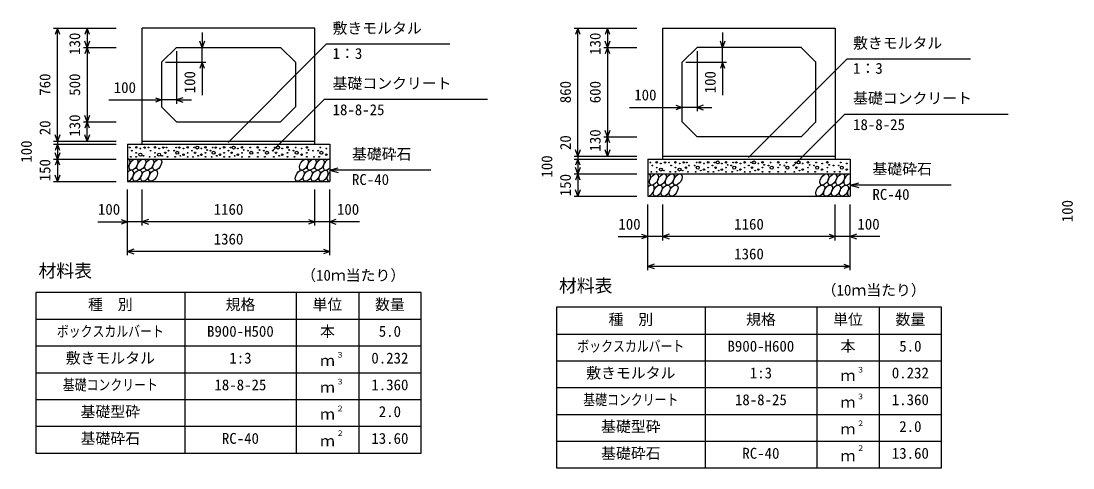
# Model space of a CAD drawing. Units: millimetres, scale not verified. Extents: x -50400 to 50400, y -17820 to 17820.
# Drawn here: x 9764 to 16838, y 6115 to 9119 of the extents above; entities that cross this region are included whole.
import ezdxf
from ezdxf.enums import TextEntityAlignment as Align

# ---------------------------------------------------------------- set-up
doc = ezdxf.new("R2010")
doc.units = ezdxf.units.MM
doc.header["$LTSCALE"] = 60
for name, color, linetype, lineweight in [('0-0_DIM', 7, 'Continuous', 25), ('0-2_HATCH', 6, 'Continuous', 25), ('0-3_HYO', 3, 'Continuous', 25), ('0-4_HYO2', 4, 'Continuous', 25), ('0-5_OUTLINE', 3, 'Continuous', 25), ('0-7_TXT', 7, 'Continuous', 25)]:
    doc.layers.add(name, color=color, linetype=linetype, lineweight=lineweight)
doc.styles.add('ＭＳ ゴシック', font='')
doc.styles.get('ＭＳ ゴシック').set_extended_font_data('MS Gothic')

msp = doc.modelspace()

# ---------------------------------------------------------------- linework, layer by layer
at = {"layer": '0-0_DIM'}
for p, q in [((9983.88, 9071.89), (10404.98, 9071.89)), ((10008.88, 8311.89), (10008.88, 9071.89)), ((10208.88, 9071.89), (10208.88, 8941.89)), ((13483.88, 9071.89), (13904.98, 9071.89)), ((13508.88, 8211.89), (13508.88, 9071.89)), ((13708.88, 9071.89), (13708.88, 8941.89)), ((10982.46, 9041.89), (10982.46, 8941.89)), ((14482.46, 9041.89), (14482.46, 8941.89)), ((10183.88, 8941.89), (10404.98, 8941.89)), ((10208.88, 8941.89), (10208.88, 8441.89)), ((10809.98, 8916.89), (10809.98, 8563.87)), ((10982.46, 8841.89), (10982.46, 8941.89)), ((11156.2, 8302.55), (11816.48, 8962.83)), ((12648.89, 8962.83), (11816.48, 8962.83)), ((13683.88, 8941.89), (13904.98, 8941.89)), ((13708.88, 8941.89), (13708.88, 8341.89)), ((14309.98, 8916.89), (14309.98, 8513.87)), ((14482.46, 8841.89), (14482.46, 8941.89)), ((14656.2, 8202.55), (15316.48, 8862.83)), ((16148.89, 8862.83), (15316.48, 8862.83)), ((10734.98, 8841.89), (11007.46, 8841.89)), ((10982.46, 8841.89), (10982.46, 8621.01)), ((14234.98, 8841.89), (14507.46, 8841.89)), ((14482.46, 8841.89), (14482.46, 8621.01)), ((10355.88, 8588.87), (10709.98, 8588.87)), ((10809.98, 8588.87), (10709.98, 8588.87)), ((10809.98, 8588.87), (10909.98, 8588.87)), ((11458.01, 8248.16), (11802.07, 8592.22)), ((12901.62, 8592.22), (11802.07, 8592.22)), ((13855.88, 8538.87), (14209.98, 8538.87)), ((14309.98, 8538.87), (14209.98, 8538.87)), ((14309.98, 8538.87), (14409.98, 8538.87)), ((14958.01, 8148.16), (15302.07, 8492.22)), ((16401.62, 8492.22), (15302.07, 8492.22)), ((10183.88, 8441.89), (10404.98, 8441.89)), ((10208.88, 8311.89), (10208.88, 8441.89)), ((9983.88, 8311.89), (10404.98, 8311.89)), ((9983.88, 8291.89), (10404.98, 8291.89)), ((10008.88, 8311.89), (10008.88, 8291.89)), ((10008.88, 8291.89), (10008.88, 8191.89)), ((13683.88, 8341.89), (13904.98, 8341.89)), ((13708.88, 8211.89), (13708.88, 8341.89)), ((13483.88, 8211.89), (13904.98, 8211.89)), ((13508.88, 8211.89), (13508.88, 8191.89)), ((9983.88, 8191.89), (10404.98, 8191.89)), ((10008.88, 8191.89), (10008.88, 8041.89)), ((13483.88, 8191.89), (13904.98, 8191.89)), ((13508.88, 8191.89), (13508.88, 8091.89)), ((11839.98, 8116.89), (11897.94, 8132.42)), ((12519.79, 8116.89), (11839.98, 8116.89)), ((11839.98, 8116.89), (11897.94, 8101.36)), ((13483.88, 8091.89), (13904.98, 8091.89)), ((13508.88, 8091.89), (13508.88, 7941.89)), ((9983.88, 8041.89), (10404.98, 8041.89)), ((15339.98, 8016.89), (15397.94, 8032.42)), ((16019.79, 8016.89), (15339.98, 8016.89)), ((15339.98, 8016.89), (15397.94, 8001.36)), ((10479.98, 7545.28), (10479.98, 7986.89)), ((10579.98, 7745.28), (10579.98, 7986.89)), ((11739.98, 7745.28), (11739.98, 7986.89)), ((11739.98, 7745.28), (11739.98, 7986.89)), ((11839.98, 7545.28), (11839.98, 7986.89)), ((13483.88, 7941.89), (13904.98, 7941.89)), ((13979.98, 7445.28), (13979.98, 7886.89)), ((14079.98, 7645.28), (14079.98, 7886.89)), ((15239.98, 7645.28), (15239.98, 7886.89)), ((15239.98, 7645.28), (15239.98, 7886.89)), ((15339.98, 7445.28), (15339.98, 7886.89)), ((10280.44, 7770.28), (10479.98, 7770.28)), ((10579.98, 7770.28), (10479.98, 7770.28)), ((11739.98, 7770.28), (10579.98, 7770.28)), ((11839.98, 7770.28), (11739.98, 7770.28)), ((12039.53, 7770.28), (11839.98, 7770.28)), ((13780.44, 7670.28), (13979.98, 7670.28)), ((14079.98, 7670.28), (13979.98, 7670.28)), ((15239.98, 7670.28), (14079.98, 7670.28)), ((15339.98, 7670.28), (15239.98, 7670.28)), ((15539.53, 7670.28), (15339.98, 7670.28)), ((11839.98, 7570.28), (10479.98, 7570.28)), ((15339.98, 7470.28), (13979.98, 7470.28))]:
    msp.add_line(p, q, dxfattribs=at)
for points in [[(10024.27, 9029.6), (10008.88, 9071.89), (9993.49, 9029.6)], [(10224.27, 9029.6), (10208.88, 9071.89), (10193.49, 9029.6)], [(13524.27, 9029.6), (13508.88, 9071.89), (13493.49, 9029.6)], [(13724.27, 9029.6), (13708.88, 9071.89), (13693.49, 9029.6)], [(10224.27, 8984.17), (10208.88, 8941.89), (10193.49, 8984.17)], [(10997.85, 8984.17), (10982.46, 8941.89), (10967.07, 8984.17)], [(13724.27, 8984.17), (13708.88, 8941.89), (13693.49, 8984.17)], [(14497.85, 8984.17), (14482.46, 8941.89), (14467.07, 8984.17)], [(10224.27, 8899.6), (10208.88, 8941.89), (10193.49, 8899.6)], [(13724.27, 8899.6), (13708.88, 8941.89), (13693.49, 8899.6)], [(10997.85, 8799.6), (10982.46, 8841.89), (10967.07, 8799.6)], [(14497.85, 8799.6), (14482.46, 8841.89), (14467.07, 8799.6)], [(10667.7, 8604.26), (10709.98, 8588.87), (10667.7, 8573.48)], [(10852.27, 8604.26), (10809.98, 8588.87), (10852.27, 8573.48)], [(14167.7, 8554.26), (14209.98, 8538.87), (14167.7, 8523.48)], [(14352.27, 8554.26), (14309.98, 8538.87), (14352.27, 8523.48)], [(10224.27, 8484.17), (10208.88, 8441.89), (10193.49, 8484.17)], [(10224.27, 8399.6), (10208.88, 8441.89), (10193.49, 8399.6)], [(10024.27, 8354.17), (10008.88, 8311.89), (9993.49, 8354.17)], [(10224.27, 8354.17), (10208.88, 8311.89), (10193.49, 8354.17)], [(13724.27, 8384.17), (13708.88, 8341.89), (13693.49, 8384.17)], [(10024.27, 8249.6), (10008.88, 8291.89), (9993.49, 8249.6)], [(13724.27, 8299.6), (13708.88, 8341.89), (13693.49, 8299.6)], [(10024.27, 8234.17), (10008.88, 8191.89), (9993.49, 8234.17)], [(13524.27, 8254.17), (13508.88, 8211.89), (13493.49, 8254.17)], [(13724.27, 8254.17), (13708.88, 8211.89), (13693.49, 8254.17)], [(10024.27, 8149.6), (10008.88, 8191.89), (9993.49, 8149.6)], [(13524.27, 8149.6), (13508.88, 8191.89), (13493.49, 8149.6)], [(10024.27, 8084.17), (10008.88, 8041.89), (9993.49, 8084.17)], [(13524.27, 8134.17), (13508.88, 8091.89), (13493.49, 8134.17)], [(13524.27, 8049.6), (13508.88, 8091.89), (13493.49, 8049.6)], [(13524.27, 7984.17), (13508.88, 7941.89), (13493.49, 7984.17)], [(10437.7, 7785.67), (10479.98, 7770.28), (10437.7, 7754.88)], [(10622.27, 7785.67), (10579.98, 7770.28), (10622.27, 7754.88)], [(11697.7, 7785.67), (11739.98, 7770.28), (11697.7, 7754.88)], [(11882.27, 7785.67), (11839.98, 7770.28), (11882.27, 7754.88)], [(13937.7, 7685.67), (13979.98, 7670.28), (13937.7, 7654.88)], [(14122.27, 7685.67), (14079.98, 7670.28), (14122.27, 7654.88)], [(15197.7, 7685.67), (15239.98, 7670.28), (15197.7, 7654.88)], [(15382.27, 7685.67), (15339.98, 7670.28), (15382.27, 7654.88)], [(10522.27, 7585.67), (10479.98, 7570.28), (10522.27, 7554.88)], [(11797.7, 7585.67), (11839.98, 7570.28), (11797.7, 7554.88)], [(14022.27, 7485.67), (13979.98, 7470.28), (14022.27, 7454.88)], [(15297.7, 7485.67), (15339.98, 7470.28), (15297.7, 7454.88)]]:
    msp.add_lwpolyline(points, dxfattribs=at)
at = {"layer": '0-2_HATCH'}
for centre, radius in [((10948.94, 8269.07), 10), ((11194.16, 8269.07), 10), ((11492.59, 8269.07), 10), ((10495.95, 8269.07), 2.5), ((10502.96, 8206.04), 2.5), ((10509.97, 8248.05), 2.5), ((10538.84, 8269.94), 5), ((10538.84, 8234.05), 2.5), ((10538.84, 8206.04), 2.5), ((10566.88, 8220.92), 10), ((10566.88, 8262.06), 2.5), ((10587.91, 8213.91), 2.5), ((10594.92, 8269.07), 5), ((10622.05, 8269.07), 2.5), ((10629.06, 8206.04), 2.5), ((10636.07, 8248.05), 2.5), ((10664.95, 8269.94), 5), ((10664.95, 8234.05), 2.5), ((10664.95, 8206.04), 2.5), ((10692.99, 8220.92), 10), ((10692.99, 8262.06), 2.5), ((10714.01, 8213.91), 2.5), ((10721.02, 8269.07), 5), ((10735.04, 8234.05), 5), ((10742.05, 8269.07), 2.5), ((10749.06, 8206.04), 2.5), ((10756.07, 8248.05), 2.5), ((10793.89, 8248.05), 2.5), ((10800.9, 8206.04), 2.5), ((10814.92, 8234.05), 10), ((10807.91, 8269.07), 2.5), ((10828.94, 8269.07), 5), ((10835.95, 8213.91), 2.5), ((10856.98, 8220.92), 5), ((10856.98, 8262.06), 2.5), ((10885.01, 8269.94), 5), ((10885.01, 8234.05), 2.5), ((10885.01, 8206.04), 2.5), ((10913.89, 8248.05), 2.5), ((10920.9, 8206.04), 2.5), ((10927.91, 8269.07), 2.5), ((10934.92, 8234.05), 5), ((10955.95, 8213.91), 2.5), ((10976.98, 8220.92), 5), ((10976.98, 8262.06), 2.5), ((11005.01, 8269.94), 5), ((11005.01, 8234.05), 2.5), ((11005.01, 8206.04), 2.5), ((11016.35, 8252.37), 2.5), ((11039.11, 8248.05), 2.5), ((11046.12, 8206.04), 2.5), ((11060.14, 8234.05), 10), ((11053.13, 8269.07), 2.5), ((11074.16, 8269.07), 5), ((11081.17, 8213.91), 2.5), ((11102.2, 8220.92), 5), ((11102.2, 8262.06), 2.5), ((11130.24, 8269.94), 5), ((11130.24, 8234.05), 2.5), ((11130.24, 8206.04), 2.5), ((11159.11, 8248.05), 2.5), ((11166.12, 8206.04), 2.5), ((11173.13, 8269.07), 2.5), ((11180.14, 8234.05), 5), ((11201.17, 8213.91), 2.5), ((11222.2, 8220.92), 5), ((11222.2, 8262.06), 2.5), ((11250.24, 8269.94), 5), ((11250.24, 8234.05), 2.5), ((11250.24, 8206.04), 2.5), ((11261.58, 8252.37), 2.5), ((11291.04, 8248.05), 2.5), ((11298.05, 8206.04), 2.5), ((11312.07, 8234.05), 10), ((11305.06, 8269.07), 2.5), ((11356.34, 8269.94), 5), ((11356.34, 8234.05), 2.5), ((11356.34, 8206.04), 2.5), ((11367.68, 8252.37), 2.5), ((11397.14, 8248.05), 2.5), ((11404.15, 8206.04), 2.5), ((11418.17, 8234.05), 10), ((11411.16, 8269.07), 2.5), ((11457.54, 8248.05), 2.5), ((11464.55, 8206.04), 2.5), ((11471.56, 8269.07), 2.5), ((11478.57, 8234.05), 5), ((11499.6, 8213.91), 2.5), ((11520.63, 8220.92), 5), ((11520.63, 8262.06), 2.5), ((11556.17, 8269.94), 5), ((11556.17, 8234.05), 2.5), ((11556.17, 8206.04), 2.5), ((11567.51, 8252.37), 2.5), ((11596.97, 8248.05), 2.5), ((11603.98, 8206.04), 2.5), ((11618, 8234.05), 10), ((11610.98, 8269.07), 2.5), ((11651.27, 8220.92), 5), ((11651.27, 8262.06), 2.5), ((11686.8, 8269.94), 5), ((11686.8, 8234.05), 2.5), ((11686.8, 8206.04), 2.5), ((11698.14, 8252.37), 2.5), ((11727.6, 8248.05), 2.5), ((11734.61, 8206.04), 2.5), ((11762.86, 8248.05), 2.5), ((11769.87, 8206.04), 2.5), ((11783.89, 8234.05), 10), ((11776.88, 8269.07), 2.5), ((11817.16, 8220.92), 5), ((11817.16, 8262.06), 2.5), ((13995.95, 8169.07), 2.5), ((14009.97, 8148.05), 2.5), ((14038.84, 8169.94), 5), ((14038.84, 8134.05), 2.5), ((14066.88, 8162.06), 2.5), ((14094.92, 8169.07), 5), ((14122.05, 8169.07), 2.5), ((14136.07, 8148.05), 2.5), ((14164.95, 8169.94), 5), ((14164.95, 8134.05), 2.5), ((14192.99, 8162.06), 2.5), ((14221.02, 8169.07), 5), ((14235.04, 8134.05), 5), ((14242.05, 8169.07), 2.5), ((14256.07, 8148.05), 2.5), ((14293.89, 8148.05), 2.5), ((14314.92, 8134.05), 10), ((14307.91, 8169.07), 2.5), ((14328.94, 8169.07), 5), ((14356.98, 8162.06), 2.5), ((14385.01, 8169.94), 5), ((14385.01, 8134.05), 2.5), ((14413.89, 8148.05), 2.5), ((14427.91, 8169.07), 2.5), ((14434.92, 8134.05), 5), ((14448.94, 8169.07), 10), ((14476.98, 8162.06), 2.5), ((14505.01, 8169.94), 5), ((14505.01, 8134.05), 2.5), ((14516.35, 8152.37), 2.5), ((14539.11, 8148.05), 2.5), ((14560.14, 8134.05), 10), ((14553.13, 8169.07), 2.5), ((14574.16, 8169.07), 5), ((14602.2, 8162.06), 2.5), ((14630.24, 8169.94), 5), ((14630.24, 8134.05), 2.5), ((14659.11, 8148.05), 2.5), ((14673.13, 8169.07), 2.5), ((14680.14, 8134.05), 5), ((14694.16, 8169.07), 10), ((14722.2, 8162.06), 2.5), ((14750.24, 8169.94), 5), ((14750.24, 8134.05), 2.5), ((14761.58, 8152.37), 2.5), ((14791.04, 8148.05), 2.5), ((14812.07, 8134.05), 10), ((14805.06, 8169.07), 2.5), ((14856.34, 8169.94), 5), ((14856.34, 8134.05), 2.5), ((14867.68, 8152.37), 2.5), ((14897.14, 8148.05), 2.5), ((14918.17, 8134.05), 10), ((14911.16, 8169.07), 2.5), ((14957.54, 8148.05), 2.5), ((14971.56, 8169.07), 2.5), ((14978.57, 8134.05), 5), ((14992.59, 8169.07), 10), ((15020.63, 8162.06), 2.5), ((15056.17, 8169.94), 5), ((15056.17, 8134.05), 2.5), ((15067.51, 8152.37), 2.5), ((15096.97, 8148.05), 2.5), ((15118, 8134.05), 10), ((15110.98, 8169.07), 2.5), ((15151.27, 8162.06), 2.5), ((15186.8, 8169.94), 5), ((15186.8, 8134.05), 2.5), ((15198.14, 8152.37), 2.5), ((15227.6, 8148.05), 2.5), ((15262.86, 8148.05), 2.5), ((15283.89, 8134.05), 10), ((15276.88, 8169.07), 2.5), ((15317.16, 8162.06), 2.5), ((14002.96, 8106.04), 2.5), ((14038.84, 8106.04), 2.5), ((14066.88, 8120.92), 10), ((14087.91, 8113.91), 2.5), ((14129.06, 8106.04), 2.5), ((14164.95, 8106.04), 2.5), ((14192.99, 8120.92), 10), ((14214.01, 8113.91), 2.5), ((14249.06, 8106.04), 2.5), ((14300.9, 8106.04), 2.5), ((14335.95, 8113.91), 2.5), ((14356.98, 8120.92), 5), ((14385.01, 8106.04), 2.5), ((14420.9, 8106.04), 2.5), ((14455.95, 8113.91), 2.5), ((14476.98, 8120.92), 5), ((14505.01, 8106.04), 2.5), ((14546.12, 8106.04), 2.5), ((14581.17, 8113.91), 2.5), ((14602.2, 8120.92), 5), ((14630.24, 8106.04), 2.5), ((14666.12, 8106.04), 2.5), ((14701.17, 8113.91), 2.5), ((14722.2, 8120.92), 5), ((14750.24, 8106.04), 2.5), ((14798.05, 8106.04), 2.5), ((14856.34, 8106.04), 2.5), ((14904.15, 8106.04), 2.5), ((14964.55, 8106.04), 2.5), ((14999.6, 8113.91), 2.5), ((15020.63, 8120.92), 5), ((15056.17, 8106.04), 2.5), ((15103.98, 8106.04), 2.5), ((15151.27, 8120.92), 5), ((15186.8, 8106.04), 2.5), ((15234.61, 8106.04), 2.5), ((15269.87, 8106.04), 2.5), ((15317.16, 8120.92), 5)]:
    msp.add_circle(centre, radius, dxfattribs=at)
for centre, start_param, end_param in [((10467.62, 8154.37), 4.385593, 6.6745444), ((11826.12, 8154.37), 0.3357715, 4.4411806), ((10492.94, 8079.38), 3.5111464, 7.548991), ((11851.44, 8079.38), 1.2110787, 3.5658734), ((13967.62, 8054.37), 4.385593, 6.6745444), ((15326.12, 8054.37), 0.3357715, 4.4411806), ((13992.94, 7979.38), 3.5111464, 7.548991), ((15351.44, 7979.38), 1.2110787, 3.5658734)]:
    msp.add_ellipse(centre, major_axis=(21.81, 35.31), ratio=0.5792, start_param=start_param, end_param=end_param, dxfattribs=at)
for centre in [(10520.83, 8154.37), (10574.03, 8154.37), (10627.24, 8154.37), (10680.45, 8154.37), (11666.5, 8154.37), (11719.71, 8154.37), (11772.91, 8154.37), (10546.15, 8079.38), (10599.35, 8079.38), (10652.56, 8079.38), (11638.61, 8079.38), (11691.82, 8079.38), (11745.03, 8079.38), (11798.23, 8079.38), (14020.83, 8054.37), (14074.03, 8054.37), (14127.24, 8054.37), (14180.45, 8054.37), (15166.5, 8054.37), (15219.71, 8054.37), (15272.91, 8054.37), (14046.15, 7979.38), (14099.35, 7979.38), (14152.56, 7979.38), (15138.61, 7979.38), (15191.82, 7979.38), (15245.03, 7979.38), (15298.23, 7979.38)]:
    msp.add_ellipse(centre, major_axis=(21.81, 35.31), ratio=0.5792, dxfattribs=at)
at = {"layer": '0-3_HYO'}
for p, q in [((10864.98, 7295.28), (10864.98, 6215.28)), ((11614.98, 7295.28), (11614.98, 6215.28)), ((12034.98, 7295.28), (12034.98, 6215.28)), ((14364.98, 7195.28), (14364.98, 6115.28)), ((15114.98, 7195.28), (15114.98, 6115.28)), ((15534.98, 7195.28), (15534.98, 6115.28)), ((9864.98, 7115.28), (12454.98, 7115.28)), ((13364.98, 7015.28), (15954.98, 7015.28))]:
    msp.add_line(p, q, dxfattribs=at)
for points in [[(9864.98, 6215.28), (12454.98, 6215.28), (12454.98, 7295.28), (9864.98, 7295.28)], [(13364.98, 6115.28), (15954.98, 6115.28), (15954.98, 7195.28), (13364.98, 7195.28)]]:
    msp.add_lwpolyline(points, close=True, dxfattribs=at)
at = {"layer": '0-4_HYO2'}
for p, q in [((9864.98, 6935.28), (12454.98, 6935.28)), ((13364.98, 6835.28), (15954.98, 6835.28)), ((9864.98, 6755.28), (12454.98, 6755.28)), ((13364.98, 6655.28), (15954.98, 6655.28)), ((9864.98, 6575.28), (12454.98, 6575.28)), ((13364.98, 6475.28), (15954.98, 6475.28)), ((9864.98, 6395.28), (12454.98, 6395.28)), ((13364.98, 6295.28), (15954.98, 6295.28))]:
    msp.add_line(p, q, dxfattribs=at)
at = {"layer": '0-5_OUTLINE'}
for p, q in [((11739.98, 9071.89), (10579.98, 9071.89)), ((10579.98, 8291.89), (10579.98, 9071.89)), ((11739.98, 8291.89), (11739.98, 9071.89)), ((14079.98, 8191.89), (14079.98, 9071.89)), ((14079.98, 9071.89), (15239.98, 9071.89)), ((15239.98, 9071.89), (15239.98, 8191.89)), ((10709.98, 8841.89), (10809.98, 8941.89)), ((14309.98, 8941.89), (14209.98, 8841.89)), ((15009.98, 8941.89), (14309.98, 8941.89)), ((15009.98, 8941.89), (15109.98, 8841.89)), ((10709.98, 8841.89), (10709.98, 8541.89)), ((11609.98, 8841.89), (11609.98, 8541.89)), ((14209.98, 8441.89), (14209.98, 8841.89)), ((15109.98, 8441.89), (15109.98, 8841.89)), ((10809.98, 8441.89), (10709.98, 8541.89)), ((11509.98, 8441.89), (11609.98, 8541.89)), ((10809.98, 8441.89), (11509.98, 8441.89)), ((14309.98, 8341.89), (14209.98, 8441.89)), ((10479.98, 8291.89), (10479.98, 8041.89)), ((10479.98, 8291.89), (11839.98, 8291.89)), ((10579.98, 8311.89), (11739.98, 8311.89)), ((11839.98, 8291.89), (11839.98, 8041.89)), ((14079.98, 8211.89), (15239.98, 8211.89)), ((10479.98, 8191.89), (11839.98, 8191.89)), ((13979.98, 8191.89), (13979.98, 7941.89)), ((13979.98, 8191.89), (15339.98, 8191.89)), ((15339.98, 8191.89), (15339.98, 7941.89)), ((13979.98, 8091.89), (15339.98, 8091.89)), ((10479.98, 8041.89), (11839.98, 8041.89)), ((13979.98, 7941.89), (15339.98, 7941.89))]:
    msp.add_line(p, q, dxfattribs=at)
for points in [[(10809.98, 8941.89), (11509.98, 8941.89), (11609.98, 8841.89)], [(15109.98, 8441.89), (15009.98, 8341.89), (14309.98, 8341.89)]]:
    msp.add_lwpolyline(points, dxfattribs=at)

# ---------------------------------------------------------------- texts
at = {"layer": '0-0_DIM', "style": 'ＭＳ ゴシック'}
for s, p in [('敷きモルタル', (11859.33, 9012.83)), ('敷きモルタル', (15359.33, 8912.83)), ('1：3', (11859.33, 8842.72)), ('1：3', (15359.33, 8742.72)), ('100', (10387.84, 8613.87)), ('基礎コンクリート', (11859.33, 8642.22)), ('100', (13887.84, 8563.87)), ('基礎コンクリート', (15359.33, 8542.22)), ('18-8-25', (11859.33, 8464.59)), ('18-8-25', (15359.33, 8364.59)), ('基礎砕石', (11989.72, 8166.89)), ('基礎砕石', (15489.72, 8066.89)), ('RC-40', (11989.72, 7995.51)), ('RC-40', (15489.72, 7895.51)), ('100', (10281.34, 7795.28)), ('1160', (11059.98, 7795.28)), ('100', (11888.62, 7795.28)), ('100', (13781.34, 7695.28)), ('1160', (14559.98, 7695.28)), ('100', (15388.62, 7695.28)), ('1360', (11059.98, 7595.28)), ('1360', (14559.98, 7495.28))]:
    msp.add_text(s, height=73.31, dxfattribs=at).set_placement(p, align=Align.BOTTOM_LEFT)
for s, p in [('130', (10183.88, 8891.89)), ('130', (13683.88, 8891.89)), ('100', (10957.46, 8633.39)), ('100', (14457.46, 8633.39)), ('760', (9983.88, 8616.89)), ('500', (10183.88, 8616.89)), ('860', (13483.88, 8566.89)), ('600', (13683.88, 8566.89)), ('20', (9983.88, 8351.96)), ('130', (10183.88, 8341.89)), ('130', (13683.88, 8241.89)), ('100', (9858.88, 8166.89)), ('20', (13483.88, 8251.96)), ('100', (13358.88, 8066.89)), ('150', (9983.88, 8041.89)), ('150', (13483.88, 7941.89)), ('100', (16858.88, 7766.89))]:
    msp.add_text(s, height=73.31, rotation=90, dxfattribs=at).set_placement(p, align=Align.BOTTOM_LEFT)
at = {"layer": '0-7_TXT', "style": 'ＭＳ ゴシック'}
for s, height, p in [('材料表', 87.98, (9881.65, 7370.28)), ('（10ｍ当たり）', 73.31, (11648.31, 7351.94)), ('材料表', 87.98, (13381.65, 7270.28)), ('（10ｍ当たり）', 73.31, (15148.31, 7251.94)), ('種\u3000別', 73.31, (10214.98, 7155.28)), ('規格', 73.31, (11139.98, 7155.28)), ('単位', 73.31, (11724.98, 7155.28)), ('数量', 73.31, (12144.98, 7155.28)), ('種\u3000別', 73.31, (13714.98, 7055.28)), ('規格', 73.31, (14639.98, 7055.28)), ('単位', 73.31, (15224.98, 7055.28)), ('数量', 73.31, (15644.98, 7055.28)), ('本', 73.31, (11774.98, 6975.28)), ('B900-H500', 73.31, (11014.98, 6975.28)), ('5.0', 73.31, (12169.98, 6975.28)), ('B900-H600', 73.31, (14514.98, 6875.28)), ('本', 73.31, (15274.98, 6875.28)), ('5.0', 73.31, (15669.98, 6875.28)), ('敷きモルタル', 73.31, (10064.98, 6795.28)), ('1:3', 73.31, (11164.98, 6795.28)), ('３', 36.66, (11884.22, 6845.89)), ('0.232', 73.31, (12119.98, 6795.28)), ('ｍ', 73.31, (11774.98, 6778.61)), ('敷きモルタル', 73.31, (13564.98, 6695.28)), ('３', 36.66, (15384.22, 6745.89)), ('1:3', 73.31, (14664.98, 6695.28)), ('ｍ', 73.31, (15274.98, 6678.61)), ('0.232', 73.31, (15619.98, 6695.28)), ('18-8-25', 73.31, (11064.98, 6615.28)), ('ｍ', 73.31, (11774.98, 6598.61)), ('３', 36.66, (11884.22, 6665.89)), ('1.360', 73.31, (12119.98, 6615.28)), ('18-8-25', 73.31, (14564.98, 6515.28)), ('３', 36.66, (15384.22, 6565.89)), ('1.360', 73.31, (15619.98, 6515.28)), ('基礎型砕', 73.31, (10164.98, 6435.28)), ('２', 36.66, (11884.22, 6485.89)), ('2.0', 73.31, (12169.98, 6435.28)), ('ｍ', 73.31, (15274.98, 6498.61)), ('ｍ', 73.31, (11774.98, 6418.61)), ('基礎型砕', 73.31, (13664.98, 6335.28)), ('２', 36.66, (11884.22, 6319.22)), ('ｍ', 73.31, (15274.98, 6318.61)), ('２', 36.66, (15384.22, 6385.89)), ('2.0', 73.31, (15669.98, 6335.28)), ('基礎砕石', 73.31, (10164.98, 6255.28)), ('RC-40', 73.31, (11114.98, 6255.28)), ('ｍ', 73.31, (11774.98, 6238.61)), ('13.60', 73.31, (12119.98, 6255.28)), ('基礎砕石', 73.31, (13664.98, 6155.28)), ('RC-40', 73.31, (14614.98, 6155.28)), ('２', 36.66, (15384.22, 6219.22)), ('13.60', 73.31, (15619.98, 6155.28)), ('ｍ', 73.31, (15274.98, 6138.61))]:
    msp.add_text(s, height=height, dxfattribs=at).set_placement(p, align=Align.BOTTOM_LEFT)
at = {"layer": '0-7_TXT', "style": 'ＭＳ ゴシック', "width": 0.8}
for s, p in [('ボックスカルバート', (10004.98, 6975.28)), ('ボックスカルバート', (13504.98, 6875.28)), ('基礎コンクリート', (10044.98, 6615.28)), ('基礎コンクリート', (13544.98, 6515.28))]:
    msp.add_text(s, height=73.31, dxfattribs=at).set_placement(p, align=Align.BOTTOM_LEFT)

doc.saveas('drawing.dxf')
